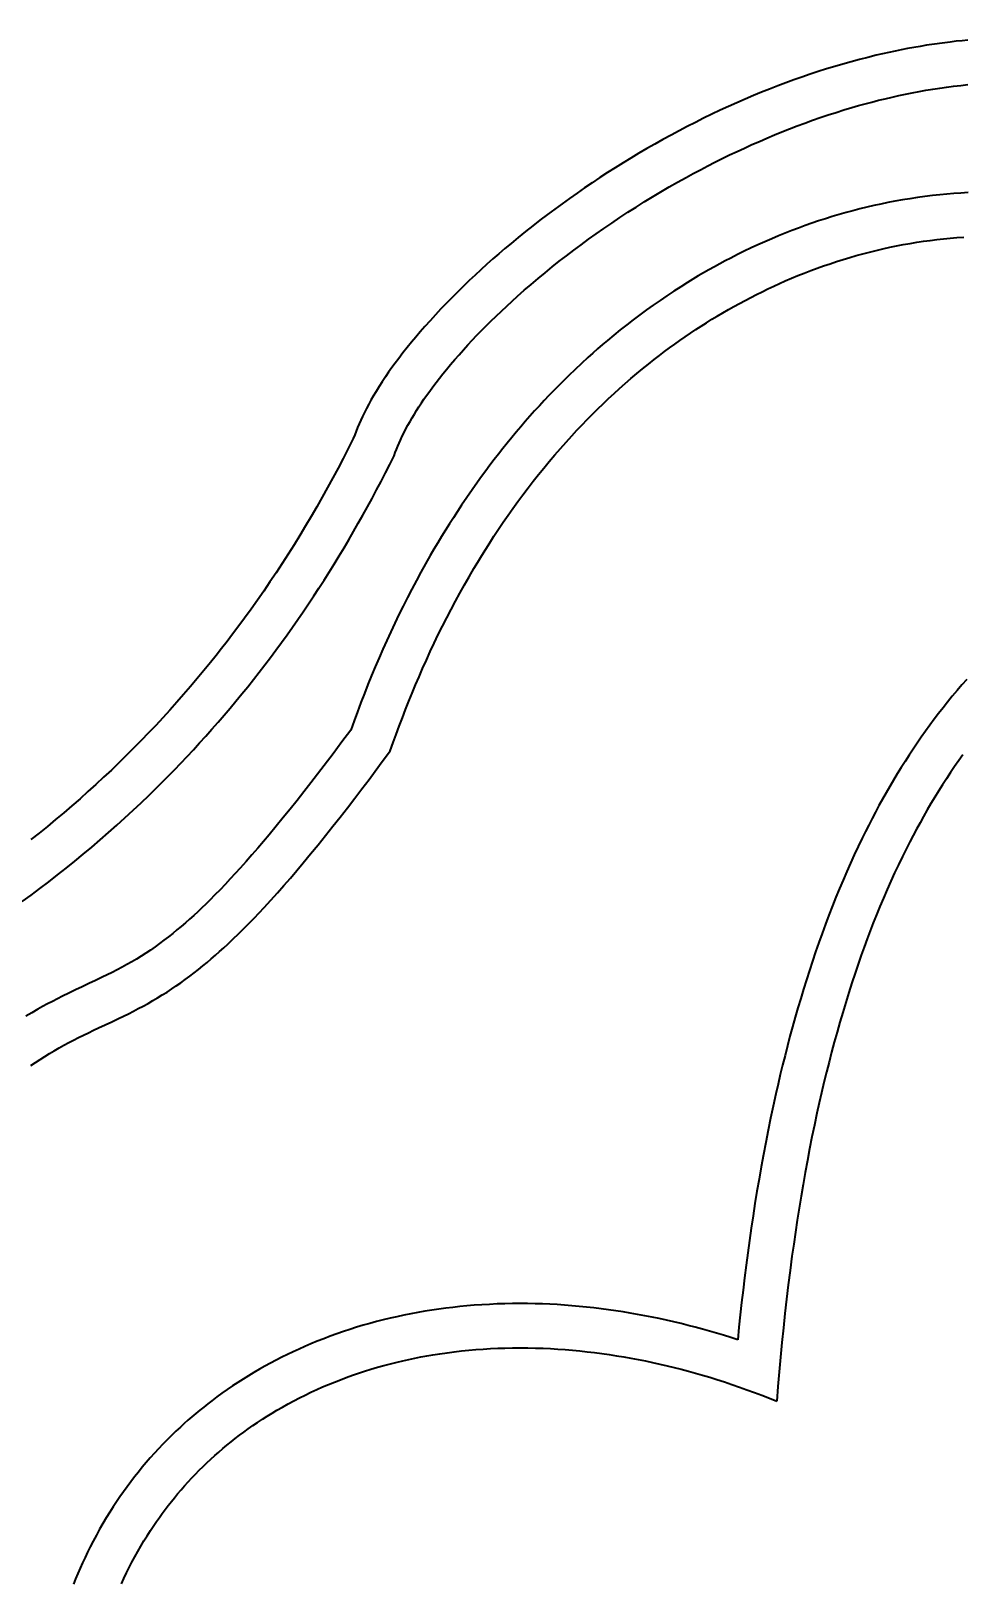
# Model space of a CAD drawing. Header units: millimetres. Extents: x 15 to 415, y 5 to 292.
# Drawn here: x 90.85 to 101.38, y 76.6 to 94.11 of the extents above; entities that cross this region are included whole.
import ezdxf

# ---------------------------------------------------------------- set-up
doc = ezdxf.new("R2010")
doc.units = ezdxf.units.MM
doc.layers.add('Geometries', color=7, linetype='Continuous')

msp = doc.modelspace()

# ---------------------------------------------------------------- linework, layer by layer
at = {"layer": 'Geometries', "linetype": 'Continuous', "lineweight": 40, "flags": 128}
for points in [[(101.4433, 94.0106), (101.3761, 94.0042), (101.3091, 93.997), (101.2421, 93.9893), (101.1527, 93.9779), (101.0636, 93.9654), (100.9745, 93.9517), (100.9031, 93.94), (100.8317, 93.9275), (100.7605, 93.9144), (100.6894, 93.9006), (100.6183, 93.8861), (100.5474, 93.8709), (100.4766, 93.8551), (100.406, 93.8387), (100.3115, 93.8156), (100.2173, 93.7915), (100.1234, 93.7662), (100.0298, 93.7399), (99.9365, 93.7126), (99.8435, 93.6842), (99.7509, 93.6548), (99.6585, 93.6244), (99.5665, 93.5931), (99.4748, 93.5607), (99.3835, 93.5274), (99.2925, 93.4932), (99.2001, 93.4573), (99.1081, 93.4205), (99.0164, 93.3827), (98.9251, 93.3441), (98.8301, 93.3027), (98.7354, 93.2602), (98.6412, 93.2169), (98.5474, 93.1725), (98.4541, 93.1273), (98.3613, 93.0811), (98.2689, 93.034), (98.1769, 92.986), (98.0854, 92.9371), (97.9945, 92.8874), (97.903, 92.8362), (97.8121, 92.7842), (97.7217, 92.7314), (97.6318, 92.6776), (97.5424, 92.623), (97.4544, 92.5682), (97.367, 92.5125), (97.28, 92.4559), (97.1936, 92.3986), (97.1077, 92.3405), (97.0223, 92.2816), (96.9375, 92.2219), (96.8533, 92.1614), (96.7696, 92.1001), (96.6866, 92.038), (96.6034, 91.9746), (96.5208, 91.9104), (96.4388, 91.8454), (96.3574, 91.7795), (96.2768, 91.7129), (96.2075, 91.6546), (96.1388, 91.5957), (96.0706, 91.5362), (96.003, 91.476), (95.9359, 91.4153), (95.8695, 91.3539), (95.8036, 91.2918), (95.7383, 91.2291), (95.6736, 91.1658), (95.6096, 91.1018), (95.5463, 91.0371), (95.4837, 90.9717), (95.4219, 90.9056), (95.3608, 90.8388), (95.3005, 90.7713), (95.2496, 90.7129), (95.1994, 90.654), (95.1498, 90.5945), (95.1009, 90.5344), (95.0528, 90.4736), (95.0055, 90.4121), (94.9668, 90.3604), (94.9288, 90.3082), (94.8915, 90.2555), (94.855, 90.2023), (94.8193, 90.1485), (94.7844, 90.0941), (94.7504, 90.0392), (94.7174, 89.9837), (94.6918, 89.9388), (94.6668, 89.8936), (94.6425, 89.8479), (94.6191, 89.8019), (94.5964, 89.7554), (94.5773, 89.7146), (94.5588, 89.6734), (94.5411, 89.632), (94.5241, 89.5901), (94.5078, 89.5479), (94.4922, 89.5055)], [(94.9545, 89.3111), (94.9671, 89.3472), (94.9805, 89.383), (94.9946, 89.4185), (95.0095, 89.4537), (95.0249, 89.4886), (95.0451, 89.5318), (95.0662, 89.5746), (95.088, 89.617), (95.1107, 89.659), (95.134, 89.7006), (95.1579, 89.7418), (95.1825, 89.7827), (95.2076, 89.8232), (95.235, 89.8661), (95.263, 89.9086), (95.2916, 89.9507), (95.3206, 89.9925), (95.3564, 90.0426), (95.3928, 90.0921), (95.4299, 90.1413), (95.4675, 90.1899), (95.5058, 90.2381), (95.5445, 90.2859), (95.5917, 90.3427), (95.6395, 90.3988), (95.6881, 90.4545), (95.7372, 90.5095), (95.787, 90.564), (95.8381, 90.6189), (95.8898, 90.6733), (95.9421, 90.7272), (95.9949, 90.7805), (96.0482, 90.8333), (96.1072, 90.8907), (96.1667, 90.9474), (96.2267, 91.0036), (96.2873, 91.0592), (96.3484, 91.1143), (96.4254, 91.1823), (96.5032, 91.2495), (96.5817, 91.3159), (96.6609, 91.3814), (96.7408, 91.4461), (96.8213, 91.51), (96.9025, 91.573), (96.9843, 91.6353), (97.0683, 91.6979), (97.1529, 91.7597), (97.2382, 91.8206), (97.324, 91.8807), (97.4144, 91.9427), (97.5055, 92.0037), (97.5972, 92.0639), (97.6895, 92.1231), (97.7824, 92.1813), (97.8759, 92.2386), (97.97, 92.2949), (98.0647, 92.3502), (98.1599, 92.4046), (98.2557, 92.458), (98.3368, 92.5022), (98.4183, 92.5456), (98.5002, 92.5883), (98.5825, 92.6303), (98.6651, 92.6715), (98.7482, 92.712), (98.8316, 92.7518), (98.9155, 92.7907), (98.9997, 92.8289), (99.0842, 92.8662), (99.1692, 92.9028), (99.2544, 92.9385), (99.3401, 92.9733), (99.426, 93.0073), (99.5123, 93.0405), (99.599, 93.0727), (99.686, 93.104), (99.7733, 93.1344), (99.8623, 93.1644), (99.9517, 93.1933), (100.0414, 93.2213), (100.1313, 93.2482), (100.2064, 93.2698), (100.2816, 93.2906), (100.3571, 93.3107), (100.4327, 93.3301), (100.5085, 93.3487), (100.5846, 93.3664), (100.6608, 93.3834), (100.7372, 93.3996), (100.8137, 93.415), (100.8904, 93.4295), (100.9682, 93.4434), (101.046, 93.4563), (101.1241, 93.4683), (101.2022, 93.4795), (101.2805, 93.4897), (101.3611, 93.4992), (101.4419, 93.5077)], [(101.4442, 92.2868), (101.3646, 92.2823), (101.2849, 92.2768), (101.2053, 92.2702), (101.1257, 92.2625), (101.0407, 92.2532), (100.9557, 92.2427), (100.8709, 92.2311), (100.7861, 92.2182), (100.7015, 92.2042), (100.6171, 92.1891), (100.5376, 92.1738), (100.4583, 92.1574), (100.3792, 92.1401), (100.3003, 92.1217), (100.2215, 92.1024), (100.1431, 92.0821), (100.0649, 92.0609), (99.9871, 92.0387), (99.9095, 92.0155), (99.8321, 91.9914), (99.755, 91.9664), (99.6782, 91.9404), (99.6019, 91.9136), (99.5258, 91.8858), (99.4501, 91.8571), (99.3747, 91.8275), (99.2995, 91.7971), (99.2248, 91.7657), (99.1464, 91.7317), (99.0685, 91.6968), (98.9909, 91.6609), (98.9138, 91.624), (98.837, 91.5862), (98.7607, 91.5475), (98.6987, 91.5152), (98.6371, 91.4822), (98.5757, 91.4487), (98.5147, 91.4146), (98.4539, 91.3798), (98.3934, 91.3445), (98.3333, 91.3086), (98.2735, 91.2721), (98.1945, 91.2226), (98.116, 91.1722), (98.0382, 91.1208), (97.961, 91.0684), (97.8844, 91.015), (97.8085, 90.9607), (97.7333, 90.9055), (97.6588, 90.8494), (97.585, 90.7925), (97.5118, 90.7346), (97.4393, 90.6758), (97.3674, 90.6162), (97.311, 90.5683), (97.2551, 90.52), (97.1996, 90.4711), (97.1445, 90.4218), (97.0717, 90.3551), (96.9997, 90.2876), (96.9285, 90.2192), (96.8718, 90.1635), (96.8157, 90.1073), (96.76, 90.0506), (96.7049, 89.9934), (96.6503, 89.9356), (96.5962, 89.8772), (96.5426, 89.8184), (96.4896, 89.7591), (96.4372, 89.6994), (96.3853, 89.6392), (96.3339, 89.5786), (96.2831, 89.5175), (96.2328, 89.4559), (96.183, 89.3939), (96.1338, 89.3314), (96.0851, 89.2685), (96.037, 89.2053), (95.9894, 89.1417), (95.9424, 89.0776), (95.8959, 89.0132), (95.8347, 88.9266), (95.7744, 88.8394), (95.7151, 88.7515), (95.669, 88.6818), (95.6235, 88.6118), (95.5786, 88.5413), (95.5343, 88.4705), (95.4905, 88.3993), (95.4474, 88.3277), (95.4047, 88.2558), (95.3627, 88.1835), (95.3092, 88.0897), (95.2568, 87.9954), (95.2052, 87.9005), (95.1546, 87.8052), (95.1049, 87.7093), (95.0562, 87.613), (95.0084, 87.5162), (94.9614, 87.419), (94.9154, 87.3214), (94.8703, 87.2233), (94.8261, 87.1248), (94.7828, 87.026), (94.7403, 86.9267), (94.6988, 86.8271), (94.6581, 86.7271), (94.6173, 86.6246), (94.5775, 86.5216), (94.5386, 86.4184), (94.5005, 86.3148), (94.4633, 86.2109)], [(94.9095, 85.9743), (94.9431, 86.0685), (94.9772, 86.1626), (95.0119, 86.2564), (95.0472, 86.3499), (95.0832, 86.4432), (95.1201, 86.5364), (95.1577, 86.6292), (95.196, 86.7217), (95.2352, 86.8139), (95.2753, 86.9057), (95.3185, 87.0024), (95.3627, 87.0986), (95.4077, 87.1945), (95.4537, 87.2899), (95.5006, 87.3849), (95.5484, 87.4794), (95.5971, 87.5734), (95.6468, 87.667), (95.6974, 87.76), (95.749, 87.8525), (95.8015, 87.9445), (95.855, 88.0359), (95.8992, 88.1098), (95.944, 88.1833), (95.9895, 88.2564), (96.0356, 88.3291), (96.0824, 88.4013), (96.1351, 88.4811), (96.1886, 88.5603), (96.243, 88.6389), (96.2981, 88.717), (96.3541, 88.7945), (96.4109, 88.8714), (96.4685, 88.9476), (96.5269, 89.0233), (96.5862, 89.0983), (96.6463, 89.1726), (96.7079, 89.2472), (96.7704, 89.321), (96.8337, 89.3941), (96.8979, 89.4664), (96.9629, 89.538), (97.0204, 89.6), (97.0786, 89.6613), (97.1374, 89.7221), (97.1968, 89.7822), (97.2569, 89.8417), (97.3176, 89.9005), (97.379, 89.9587), (97.441, 90.0162), (97.5036, 90.073), (97.5669, 90.1291), (97.6315, 90.1852), (97.6968, 90.2405), (97.7627, 90.2951), (97.8292, 90.3489), (97.8963, 90.4019), (97.9534, 90.4459), (98.0108, 90.4894), (98.0687, 90.5323), (98.127, 90.5746), (98.1859, 90.6164), (98.2451, 90.6576), (98.3048, 90.6982), (98.3649, 90.7382), (98.4253, 90.7775), (98.4861, 90.8162), (98.5473, 90.8542), (98.6089, 90.8916), (98.671, 90.9284), (98.7335, 90.9645), (98.7964, 91), (98.8596, 91.0348), (98.9231, 91.0689), (98.987, 91.1022), (99.0512, 91.1349), (99.1158, 91.1669), (99.1809, 91.1982), (99.2463, 91.2288), (99.312, 91.2587), (99.378, 91.2879), (99.4492, 91.3183), (99.5208, 91.3479), (99.5927, 91.3766), (99.6649, 91.4045), (99.7377, 91.4315), (99.8108, 91.4577), (99.8842, 91.4829), (99.9579, 91.5072), (100.032, 91.5307), (100.1063, 91.5532), (100.181, 91.5747), (100.2559, 91.5953), (100.3311, 91.615), (100.4065, 91.6337), (100.4822, 91.6514), (100.5581, 91.6681), (100.635, 91.684), (100.7121, 91.6988), (100.7894, 91.7127), (100.8669, 91.7254), (100.942, 91.7368), (101.0172, 91.7471), (101.0926, 91.7565), (101.168, 91.7648), (101.2436, 91.7721), (101.3193, 91.7784), (101.395, 91.7836)], [(94.4922, 89.5055), (94.4359, 89.3938), (94.3787, 89.2827), (94.3206, 89.172), (94.2616, 89.0618), (94.2015, 88.952), (94.1405, 88.8427), (94.0786, 88.7339), (94.0157, 88.6257), (93.952, 88.5181), (93.8873, 88.4111), (93.8216, 88.3047), (93.755, 88.1989), (93.6875, 88.0937), (93.6189, 87.9891), (93.5495, 87.8852), (93.479, 87.7819), (93.4077, 87.6792), (93.3353, 87.5773), (93.262, 87.476), (93.1877, 87.3754), (93.1268, 87.2944), (93.0653, 87.2138), (93.0031, 87.1337), (92.9403, 87.0541), (92.8769, 86.975), (92.8023, 86.8836), (92.7269, 86.7929), (92.6507, 86.7028), (92.5736, 86.6135), (92.4957, 86.5249), (92.417, 86.4371), (92.3374, 86.3499), (92.2571, 86.2636), (92.1759, 86.1779), (92.094, 86.0931), (92.0112, 86.009), (91.9277, 85.9257), (91.8422, 85.842), (91.7559, 85.7592), (91.6688, 85.6771), (91.5809, 85.596), (91.4915, 85.5149), (91.4013, 85.4347), (91.3103, 85.3553), (91.2186, 85.2769), (91.1261, 85.1993), (91.0329, 85.1226), (90.939, 85.0468), (90.8443, 84.9719)], [(90.7464, 84.2715), (90.8475, 84.3455), (90.9478, 84.4203), (91.0474, 84.4961), (91.1462, 84.5728), (91.2443, 84.6503), (91.3416, 84.7288), (91.4382, 84.8082), (91.534, 84.8886), (91.6291, 84.9698), (91.7233, 85.0519), (91.8168, 85.135), (91.9095, 85.2189), (92.0014, 85.3037), (92.0924, 85.3893), (92.1827, 85.4759), (92.2553, 85.5468), (92.3274, 85.6182), (92.3989, 85.6902), (92.4699, 85.7627), (92.5403, 85.8358), (92.6122, 85.9117), (92.6835, 85.9881), (92.7543, 86.0651), (92.8244, 86.1427), (92.8938, 86.2208), (92.9627, 86.2994), (93.0309, 86.3786), (93.0986, 86.4583), (93.1655, 86.5386), (93.2319, 86.6194), (93.2976, 86.7007), (93.3627, 86.7825), (93.4272, 86.8648), (93.491, 86.9476), (93.5542, 87.0309), (93.6177, 87.1159), (93.6805, 87.2015), (93.7427, 87.2875), (93.8042, 87.3741), (93.8651, 87.461), (93.9258, 87.5493), (93.9858, 87.6379), (94.0451, 87.7271), (94.1038, 87.8166), (94.1618, 87.9067), (94.2191, 87.9971), (94.2758, 88.088), (94.3317, 88.1793), (94.387, 88.271), (94.4417, 88.363), (94.4956, 88.4555), (94.5489, 88.5484), (94.6015, 88.6417), (94.6535, 88.7353), (94.7047, 88.8293), (94.7561, 88.925), (94.8067, 89.021), (94.8566, 89.1174), (94.9059, 89.2141), (94.9545, 89.3111)], [(101.4317, 86.7844), (101.3758, 86.7213), (101.3206, 86.6574), (101.2662, 86.5927), (101.2127, 86.5274), (101.1612, 86.463), (101.1106, 86.398), (101.0607, 86.3325), (101.0116, 86.2663), (100.9632, 86.1996), (100.9156, 86.1324), (100.8687, 86.0646), (100.8226, 85.9963), (100.7769, 85.927), (100.7318, 85.8572), (100.6876, 85.7869), (100.644, 85.7162), (100.6012, 85.6452), (100.5592, 85.5737), (100.5178, 85.5019), (100.4772, 85.4297), (100.4372, 85.357), (100.3979, 85.2841), (100.3592, 85.2107), (100.3213, 85.1371), (100.2839, 85.0631), (100.2472, 84.9887), (100.2023, 84.8954), (100.1583, 84.8016), (100.1152, 84.7073), (100.0731, 84.6127), (100.0311, 84.5157), (99.9901, 84.4183), (99.95, 84.3205), (99.9108, 84.2224), (99.8707, 84.1194), (99.8317, 84.016), (99.7935, 83.9122), (99.7563, 83.8082), (99.7201, 83.7038), (99.6847, 83.5991), (99.6501, 83.4941), (99.6165, 83.3889), (99.5836, 83.2833), (99.5516, 83.1776), (99.5202, 83.0708), (99.4896, 82.9638), (99.4598, 82.8565), (99.4308, 82.7491), (99.4025, 82.6414), (99.3748, 82.533), (99.3478, 82.4243), (99.3215, 82.3155), (99.296, 82.2065), (99.2711, 82.0974), (99.241, 81.9607), (99.212, 81.8239), (99.1839, 81.6868), (99.1568, 81.5495), (99.1306, 81.4115), (99.1054, 81.2733), (99.0811, 81.135), (99.0576, 80.9965), (99.035, 80.8574), (99.0133, 80.7182), (98.9924, 80.5788), (98.9723, 80.4393), (98.953, 80.2998), (98.9346, 80.1601), (98.9169, 80.0203), (98.8999, 79.8804), (98.8837, 79.7401), (98.8682, 79.5997), (98.8534, 79.4593), (98.8393, 79.3188)], [(94.4633, 86.2109), (94.3639, 86.0771), (94.264, 85.9437), (94.1633, 85.8109), (94.0873, 85.7116), (94.0109, 85.6126), (93.934, 85.5141), (93.8565, 85.4159), (93.7786, 85.3182), (93.7, 85.2209), (93.6208, 85.1242), (93.5409, 85.0281), (93.4764, 84.9515), (93.4114, 84.8754), (93.3458, 84.7997), (93.2796, 84.7246), (93.2129, 84.65), (93.1568, 84.5884), (93.1001, 84.5273), (93.043, 84.4666), (92.9853, 84.4064), (92.9269, 84.3468), (92.868, 84.2878), (92.8233, 84.2441), (92.7782, 84.2007), (92.7328, 84.1578), (92.6869, 84.1154), (92.6404, 84.0734), (92.5935, 84.0319), (92.546, 83.9911), (92.498, 83.9508), (92.4496, 83.9113), (92.4006, 83.8724), (92.351, 83.8343), (92.3008, 83.797), (92.2499, 83.7603), (92.1983, 83.7245), (92.146, 83.6896), (92.0932, 83.6557), (92.04, 83.6228), (91.9863, 83.5908), (91.932, 83.5598), (91.8772, 83.5296), (91.8218, 83.5002), (91.7659, 83.4715), (91.7098, 83.4434), (91.6533, 83.4159), (91.5781, 83.3801), (91.5026, 83.3447), (91.4272, 83.3094), (91.3518, 83.2739), (91.2766, 83.2379), (91.2017, 83.2013), (91.1456, 83.173), (91.0897, 83.1442), (91.0341, 83.1149), (90.9788, 83.0849), (90.9239, 83.0542), (90.8558, 83.015), (90.7883, 82.9747)], [(90.8453, 82.4184), (90.8973, 82.4531), (90.9497, 82.4872), (91.0027, 82.5206), (91.0561, 82.5534), (91.1099, 82.5855), (91.1642, 82.6169), (91.2188, 82.6474), (91.2737, 82.6772), (91.3291, 82.7063), (91.3848, 82.7347), (91.4409, 82.7626), (91.4972, 82.79), (91.5538, 82.8169), (91.6105, 82.8436), (91.686, 82.8789), (91.7615, 82.9142), (91.8368, 82.9498), (91.8931, 82.977), (91.9492, 83.0046), (92.005, 83.0327), (92.0605, 83.0615), (92.1157, 83.0909), (92.1705, 83.121), (92.2249, 83.1519), (92.2788, 83.1836), (92.3324, 83.2162), (92.3855, 83.2496), (92.438, 83.2839), (92.4901, 83.319), (92.5414, 83.3548), (92.5921, 83.3913), (92.6424, 83.4285), (92.6921, 83.4664), (92.7414, 83.5051), (92.7903, 83.5445), (92.8386, 83.5845), (92.8865, 83.625), (92.9337, 83.666), (92.9805, 83.7074), (93.0268, 83.7494), (93.0727, 83.7918), (93.1334, 83.8492), (93.1934, 83.9073), (93.2527, 83.966), (93.3113, 84.0253), (93.3694, 84.0851), (93.4268, 84.1455), (93.4838, 84.2063), (93.559, 84.2882), (93.6333, 84.3708), (93.7069, 84.454), (93.7801, 84.5383), (93.8526, 84.623), (93.9246, 84.7083), (94.0099, 84.8111), (94.0946, 84.9145), (94.1785, 85.0184), (94.2618, 85.1229), (94.3444, 85.2279), (94.4265, 85.3334), (94.5081, 85.4394), (94.5891, 85.5458), (94.6697, 85.6525), (94.79, 85.8132), (94.9095, 85.9743)], [(101.387, 85.9321), (101.3393, 85.8653), (101.2923, 85.7979), (101.2461, 85.7299), (101.2007, 85.6614), (101.1561, 85.5924), (101.1116, 85.5219), (101.0679, 85.4509), (101.0249, 85.3794), (100.9827, 85.3074), (100.9413, 85.2351), (100.9012, 85.1634), (100.8618, 85.0912), (100.8232, 85.0188), (100.7852, 84.9459), (100.7479, 84.8727), (100.7022, 84.7807), (100.6576, 84.6882), (100.6139, 84.5953), (100.5713, 84.5018), (100.5293, 84.4072), (100.4882, 84.3121), (100.4481, 84.2166), (100.409, 84.1208), (100.3731, 84.0305), (100.338, 83.9399), (100.3036, 83.849), (100.27, 83.7578), (100.2372, 83.6664), (100.2051, 83.5747), (100.1675, 83.4643), (100.131, 83.3536), (100.0954, 83.2426), (100.0608, 83.1313), (100.0272, 83.0196), (99.9944, 82.9078), (99.9626, 82.7956), (99.9317, 82.6832), (99.9016, 82.5706), (99.8724, 82.4578), (99.8434, 82.3424), (99.8153, 82.2269), (99.788, 82.1111), (99.7615, 81.9952), (99.7358, 81.8791), (99.7072, 81.7455), (99.6796, 81.6118), (99.653, 81.4779), (99.6273, 81.3437), (99.6026, 81.2094), (99.5787, 81.075), (99.5558, 80.9404), (99.5337, 80.8056), (99.5124, 80.6707), (99.4919, 80.5357), (99.4723, 80.4006), (99.4534, 80.2653), (99.4318, 80.1029), (99.4112, 79.9404), (99.3917, 79.7777), (99.3732, 79.6149), (99.3557, 79.4519), (99.3389, 79.2867), (99.3232, 79.1213), (99.3083, 78.9559), (99.2944, 78.7903), (99.2814, 78.6247)], [(98.8393, 79.3188), (98.76, 79.3442), (98.6804, 79.3689), (98.6005, 79.3929), (98.5205, 79.4161), (98.4402, 79.4386), (98.3597, 79.4603), (98.279, 79.4812), (98.1982, 79.5014), (98.1166, 79.5208), (98.0349, 79.5395), (97.953, 79.5573), (97.8709, 79.5743), (97.7891, 79.5904), (97.7071, 79.6056), (97.6249, 79.62), (97.5426, 79.6335), (97.4602, 79.6462), (97.3777, 79.658), (97.295, 79.6689), (97.2122, 79.6789), (97.1293, 79.688), (97.0463, 79.6962), (96.9632, 79.7035), (96.8801, 79.7098), (96.7969, 79.7152), (96.7137, 79.7196), (96.6304, 79.7231), (96.547, 79.7256), (96.4636, 79.7271), (96.3801, 79.7276), (96.293, 79.7271), (96.2059, 79.7255), (96.1188, 79.7228), (96.0316, 79.7189), (95.9445, 79.7139), (95.8575, 79.7078), (95.7779, 79.7011), (95.6983, 79.6935), (95.6189, 79.6849), (95.5396, 79.6753), (95.4604, 79.6648), (95.3813, 79.6532), (95.3024, 79.6406), (95.2237, 79.627), (95.1444, 79.6122), (95.0652, 79.5963), (94.9863, 79.5794), (94.9076, 79.5615), (94.8314, 79.543), (94.7555, 79.5235), (94.6798, 79.5031), (94.6045, 79.4816), (94.5294, 79.459), (94.4547, 79.4355), (94.3802, 79.4109), (94.3062, 79.3853), (94.2316, 79.3584), (94.1574, 79.3303), (94.0836, 79.3013), (94.0102, 79.2711), (93.9442, 79.2429), (93.8786, 79.2138), (93.8133, 79.1838), (93.7484, 79.1529), (93.6839, 79.1212), (93.6198, 79.0885), (93.5563, 79.055), (93.4933, 79.0207), (93.4307, 78.9855), (93.3685, 78.9493), (93.3069, 78.9122), (93.2458, 78.8743), (93.1853, 78.8356), (93.1254, 78.796), (93.0661, 78.7556), (93.0072, 78.7142), (92.949, 78.672), (92.8914, 78.6289), (92.8455, 78.5937), (92.8001, 78.5579), (92.7551, 78.5215), (92.7105, 78.4846), (92.6663, 78.4471), (92.6225, 78.4091), (92.5792, 78.3705), (92.5364, 78.3314), (92.4856, 78.2839), (92.4356, 78.2355), (92.3862, 78.1865), (92.3375, 78.1366), (92.2896, 78.086), (92.2424, 78.0347), (92.196, 77.9828), (92.1505, 77.9302), (92.1057, 77.877), (92.0616, 77.823), (92.0183, 77.7684), (91.9758, 77.7131), (91.9342, 77.6573), (91.8934, 77.601), (91.8535, 77.544), (91.8143, 77.4864), (91.7759, 77.4282), (91.7384, 77.3694), (91.6989, 77.3054), (91.6603, 77.2407), (91.6228, 77.1755), (91.5862, 77.1095), (91.5506, 77.043), (91.5161, 76.976), (91.4867, 76.9169), (91.4581, 76.8575), (91.4303, 76.7977), (91.4033, 76.7374), (91.377, 76.6768), (91.3516, 76.6158), (91.3269, 76.5546)], [(91.869, 76.5589), (91.8974, 76.6212), (91.9268, 76.6831), (91.9573, 76.7447), (91.9887, 76.8057), (92.021, 76.8663), (92.0543, 76.9262), (92.0884, 76.9856), (92.1236, 77.0444), (92.1597, 77.1028), (92.1968, 77.1606), (92.2348, 77.2178), (92.2665, 77.2641), (92.2988, 77.31), (92.3318, 77.3554), (92.3653, 77.4004), (92.3996, 77.4451), (92.4344, 77.4893), (92.4698, 77.5331), (92.5058, 77.5764), (92.545, 77.6222), (92.5848, 77.6675), (92.6253, 77.7122), (92.6664, 77.7564), (92.7082, 77.8), (92.7506, 77.8431), (92.7935, 77.8854), (92.8371, 77.9272), (92.8812, 77.9683), (92.9259, 78.0088), (92.9712, 78.0488), (93.0171, 78.0881), (93.0634, 78.1267), (93.1103, 78.1647), (93.1576, 78.202), (93.2056, 78.2387), (93.2541, 78.2747), (93.303, 78.3101), (93.356, 78.3473), (93.4095, 78.3837), (93.4636, 78.4194), (93.5182, 78.4543), (93.5734, 78.4885), (93.629, 78.5218), (93.6916, 78.5581), (93.7548, 78.5934), (93.8186, 78.6278), (93.8828, 78.6611), (93.9476, 78.6935), (94.0128, 78.7248), (94.0785, 78.7552), (94.1447, 78.7846), (94.2112, 78.813), (94.2782, 78.8404), (94.3456, 78.8669), (94.4133, 78.8923), (94.4815, 78.9168), (94.5499, 78.9403), (94.6187, 78.9629), (94.6918, 78.9856), (94.7652, 79.0074), (94.8389, 79.028), (94.9129, 79.0476), (94.9872, 79.0661), (95.0538, 79.0818), (95.1207, 79.0966), (95.1877, 79.1106), (95.2549, 79.1238), (95.3222, 79.1362), (95.3897, 79.1477), (95.4709, 79.1605), (95.5522, 79.1721), (95.6337, 79.1826), (95.7153, 79.1919), (95.7971, 79.2001), (95.8789, 79.2072), (95.9608, 79.2132), (96.0428, 79.218), (96.1249, 79.2218), (96.207, 79.2246), (96.2933, 79.2263), (96.3797, 79.2268), (96.466, 79.2262), (96.5524, 79.2245), (96.6386, 79.2216), (96.7218, 79.2178), (96.805, 79.2129), (96.8881, 79.2071), (96.9711, 79.2002), (97.0542, 79.1923), (97.1372, 79.1835), (97.2201, 79.1737), (97.3029, 79.1629), (97.3854, 79.1512), (97.4677, 79.1386), (97.5499, 79.125), (97.6319, 79.1105), (97.7139, 79.0951), (97.7958, 79.0788), (97.8774, 79.0616), (97.9589, 79.0436), (98.04, 79.0247), (98.1209, 79.005), (98.2016, 78.9844), (98.2821, 78.9631), (98.3625, 78.9408), (98.4427, 78.9178), (98.5227, 78.8939), (98.6024, 78.8693), (98.6882, 78.8418), (98.7738, 78.8134), (98.8591, 78.7842), (98.9441, 78.754), (99.0289, 78.723), (99.1134, 78.691), (99.1975, 78.6583), (99.2814, 78.6247)]]:
    msp.add_lwpolyline(points, dxfattribs=at)
at = {"layer": 'Geometries', "linetype": 'Continuous', "lineweight": 40}
for radius in [23.75, 22.5]:
    msp.add_circle((101.7014, 79.2339), radius, dxfattribs=at)

doc.saveas('drawing.dxf')
